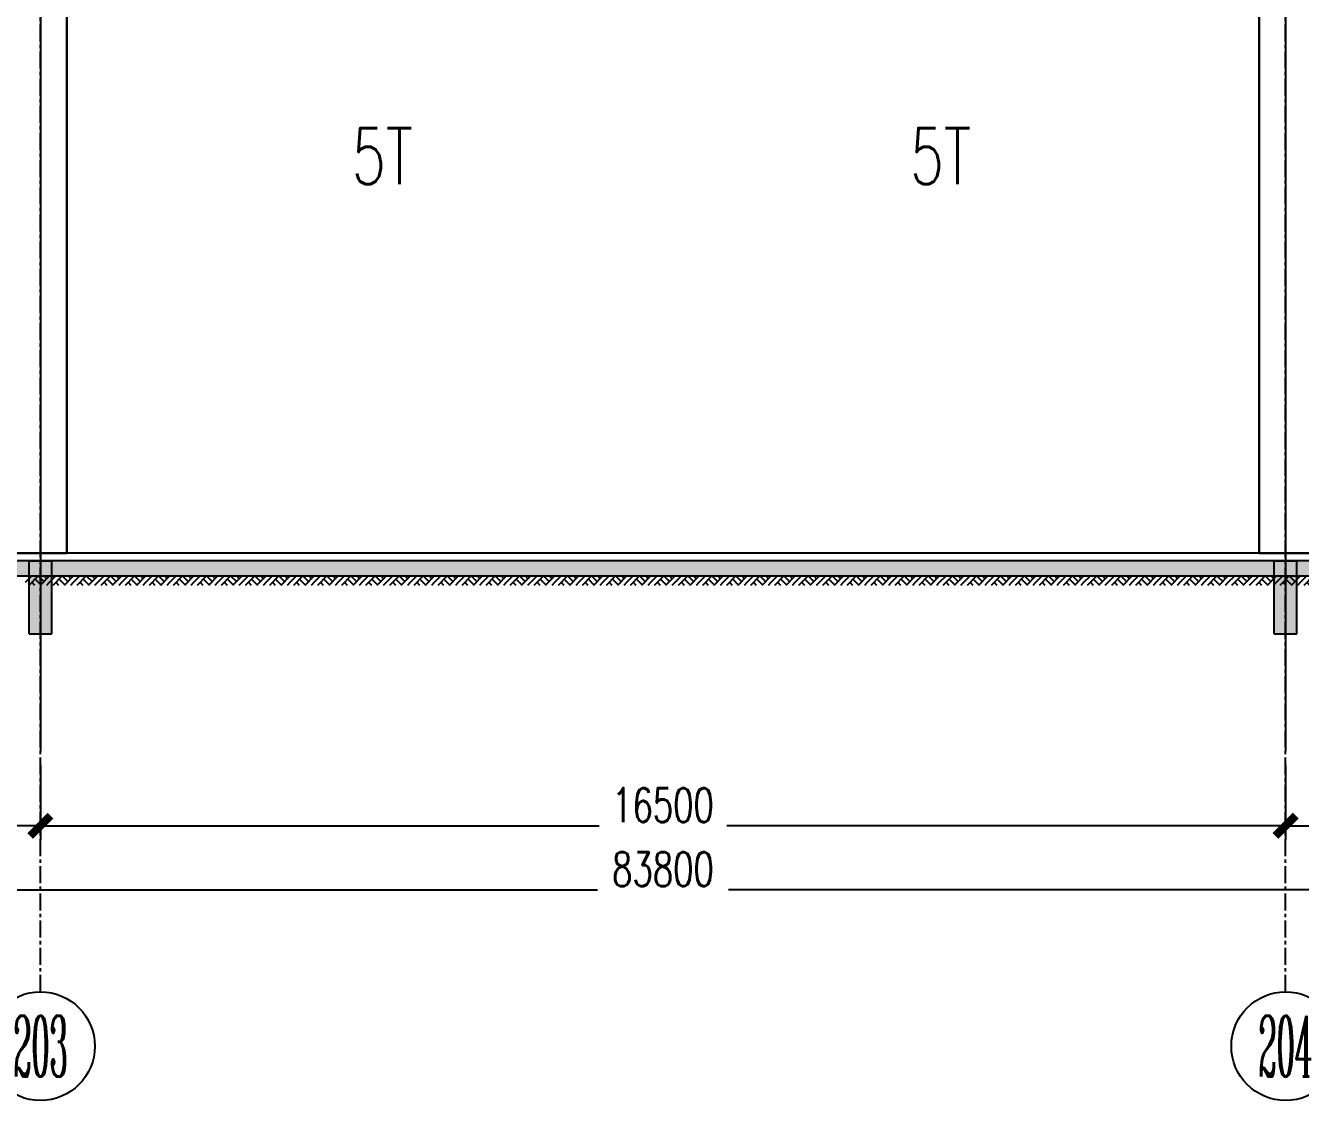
# Model space of a CAD drawing. Extents: x -599358 to 2865263, y -1062760 to 486533.
# Drawn here: x 1011890 to 1028785, y -688097 to -673846 of the extents above; entities that cross this region are included whole.
import ezdxf
from ezdxf.enums import TextEntityAlignment as Align

# ---------------------------------------------------------------- set-up
doc = ezdxf.new("R2010")
doc.units = 0
for name, pattern in [('__DASH', [0.35, 0.25, -0.1]), ('CENTER', [2, 1.25, -0.25, 0.25, -0.25]), ('DOTE', [2.42, 2, -0.2, 0.02, -0.2])]:
    doc.linetypes.add(name, pattern=pattern)
for name, color, linetype in [('3符号', 173, 'Continuous'), ('A-AXIS-DOTE', 14, 'DOTE'), ('A-HATCH-1', 252, 'Continuous'), ('A-LIN-V', 9, 'Continuous'), ('AS-COLN', 6, 'Continuous'), ('AS-WALL', 40, 'Continuous'), ('COLUMN', 9, 'Continuous'), ('DIM', 173, 'Continuous'), ('DOTE', 1, 'CENTER'), ('FHSGH10105-主梁-06', 7, 'Continuous'), ('PUB_HATCH', 8, 'Continuous')]:
    doc.layers.add(name, color=color, linetype=linetype)
doc.styles.add('_TCH_AXIS', font='COMPLEX', dxfattribs={"bigfont": 'GBCBIG'})
doc.styles.add('A-STANDARD', font='SIMPLEX', dxfattribs={"bigfont": 'GBCBIG'})
doc.styles.add('DHTEXT-1', font='romans.shx', dxfattribs={"width": 0.7, "bigfont": 'chinese.shx'})
doc.dimstyles.new('ZN180', dxfattribs={"dimscale": 180, "dimtxt": 2.5, "dimasz": 1.5, "dimexe": 1, "dimexo": 2, "dimgap": 0.9, "dimtad": 1, "dimdec": 0, "dimdsep": 46, "dimtxsty": 'DHTEXT-1', "dimblk": 'ARCHTICK', "dimcen": 2.5, "dimclrd": 173, "dimclre": 173, "dimclrt": 7, "dimazin": 2, "dimtfac": 1, "dimtdec": 0, "dimtix": 1, "dimtmove": 2, "dimatfit": 3, "dimfxl": 0, "dimarcsym": 0})

# ---------------------------------------------------------------- blocks, each defined once
blk = doc.blocks.new('23423wer-M')
at = {"layer": 'A-AXIS-DOTE', "color": 1}
blk.add_line((1667005, 543376), (1667005, 531172), dxfattribs=at)
blk = doc.blocks.new('23423wer')
at = {"layer": 'A-AXIS-DOTE', "color": 1}
blk.add_line((-1667005, 543376), (-1667005, 531172), dxfattribs=at)
blk = doc.blocks.new('55555')
at = {"layer": 'COLUMN'}
for points in [[(-350, 700), (-350, -14200), (350, -14200), (350, 700)], [(16850, 700), (16850, -14200), (16150, -14200), (16150, 700)]]:
    blk.add_lwpolyline(points, close=True, dxfattribs=at)
blk = doc.blocks.new('G$C20E3758E')
at = {"layer": 'FHSGH10105-主梁-06', "color": 3, "linetype": 'Continuous', "style": 'A-STANDARD', "width": 0.705882}
blk.add_text('5T', height=473.2, dxfattribs=at).set_placement((1868, -102))
blk = doc.blocks.new('G$C20E3758E-M')
at = {"layer": 'FHSGH10105-主梁-06', "color": 3, "linetype": 'Continuous', "style": 'A-STANDARD', "width": 0.705882}
blk.add_text('5T', height=473.2, dxfattribs=at).set_placement((-2409, -102))
blk = doc.blocks.new('$LinePat$素土夯实')
at = {"color": 0}
for p, q in [((0, -210), (210, 0)), ((120, -300), (420, 0)), ((420, 0), (608, -188)), ((495, -300), (795, 0)), ((615, 0), (705, -90)), ((210, -210), (300, -300)), ((315, -105), (502, -293)), ((705, -300), (795, -210))]:
    blk.add_line(p, q, dxfattribs=at)
blk = doc.blocks.new('_ArchTick')
at = {"color": 0, "linetype": 'ByBlock', "const_width": 0.4}
blk.add_lwpolyline([(-0.5, -0.5), (0.5, 0.5)], dxfattribs=at)
blk = doc.blocks.new('*D1731')
at = {"layer": 'Defpoints', "color": 0, "ltscale": 1800, "transparency": 16777216}
for p in [(978437, -683669), (1062237, -683669), (1062237, -685305)]:
    blk.add_point(p, dxfattribs=at)
at = {"layer": 'DIM', "color": 173, "linetype": 'ByBlock', "lineweight": -2, "ltscale": 1800, "transparency": 16777216}
for p, q in [((978437, -684029), (978437, -685485)), ((1062237, -684029), (1062237, -685485)), ((978437, -685305), (1019470, -685305)), ((1062237, -685305), (1021204, -685305))]:
    blk.add_line(p, q, dxfattribs=at)
at = {"layer": 'DIM', "color": 173, "lineweight": -2, "ltscale": 1800, "transparency": 16777216, "xscale": 270, "yscale": 270, "zscale": 270, "rotation": 180}
blk.add_blockref('_ArchTick', (978437, -685305), dxfattribs=at)
at = {"layer": 'DIM', "color": 173, "lineweight": -2, "ltscale": 1800, "transparency": 16777216, "xscale": 270, "yscale": 270, "zscale": 270}
blk.add_blockref('_ArchTick', (1062237, -685305), dxfattribs=at)
at = {"layer": 'DIM', "color": 7, "ltscale": 1800, "transparency": 16777216, "insert": (1020337, -685030), "char_height": 450, "attachment_point": 5, "style": 'DHTEXT-1'}
blk.add_mtext('83800', dxfattribs=at)
blk = doc.blocks.new('*D1738')
at = {"layer": 'Defpoints', "color": 0, "ltscale": 1800, "transparency": 16777216}
for p in [(1028587, -683291), (1045087, -683291), (1045087, -684455)]:
    blk.add_point(p, dxfattribs=at)
at = {"layer": 'DIM', "color": 173, "linetype": 'ByBlock', "lineweight": -2, "ltscale": 1800, "transparency": 16777216}
for p, q in [((1028587, -683651), (1028587, -684635)), ((1045087, -683651), (1045087, -684635)), ((1028587, -684455), (1035993, -684455)), ((1045087, -684455), (1037682, -684455))]:
    blk.add_line(p, q, dxfattribs=at)
at = {"layer": 'DIM', "color": 173, "lineweight": -2, "ltscale": 1800, "transparency": 16777216, "xscale": 270, "yscale": 270, "zscale": 270, "rotation": 180}
blk.add_blockref('_ArchTick', (1028587, -684455), dxfattribs=at)
at = {"layer": 'DIM', "color": 173, "lineweight": -2, "ltscale": 1800, "transparency": 16777216, "xscale": 270, "yscale": 270, "zscale": 270}
blk.add_blockref('_ArchTick', (1045087, -684455), dxfattribs=at)
at = {"layer": 'DIM', "color": 7, "ltscale": 1800, "transparency": 16777216, "insert": (1036837, -684180), "char_height": 450, "attachment_point": 5, "style": 'DHTEXT-1'}
blk.add_mtext('16500', dxfattribs=at)
blk = doc.blocks.new('*D1739')
at = {"layer": 'Defpoints', "color": 0, "ltscale": 1800, "transparency": 16777216}
for p in [(1012087, -683291), (1028587, -683291), (1028587, -684455)]:
    blk.add_point(p, dxfattribs=at)
at = {"layer": 'DIM', "color": 173, "linetype": 'ByBlock', "lineweight": -2, "ltscale": 1800, "transparency": 16777216}
for p, q in [((1012087, -683651), (1012087, -684635)), ((1028587, -683651), (1028587, -684635)), ((1012087, -684455), (1019493, -684455)), ((1028587, -684455), (1021182, -684455))]:
    blk.add_line(p, q, dxfattribs=at)
at = {"layer": 'DIM', "color": 173, "lineweight": -2, "ltscale": 1800, "transparency": 16777216, "xscale": 270, "yscale": 270, "zscale": 270, "rotation": 180}
blk.add_blockref('_ArchTick', (1012087, -684455), dxfattribs=at)
at = {"layer": 'DIM', "color": 173, "lineweight": -2, "ltscale": 1800, "transparency": 16777216, "xscale": 270, "yscale": 270, "zscale": 270}
blk.add_blockref('_ArchTick', (1028587, -684455), dxfattribs=at)
at = {"layer": 'DIM', "color": 7, "ltscale": 1800, "transparency": 16777216, "insert": (1020337, -684180), "char_height": 450, "attachment_point": 5, "style": 'DHTEXT-1'}
blk.add_mtext('16500', dxfattribs=at)
blk = doc.blocks.new('*D1740')
at = {"layer": 'Defpoints', "color": 0, "ltscale": 1800, "transparency": 16777216}
for p in [(995587, -683291), (1012087, -683291), (1012087, -684455)]:
    blk.add_point(p, dxfattribs=at)
at = {"layer": 'DIM', "color": 173, "linetype": 'ByBlock', "lineweight": -2, "ltscale": 1800, "transparency": 16777216}
for p, q in [((995587, -683651), (995587, -684635)), ((1012087, -683651), (1012087, -684635)), ((995587, -684455), (1002993, -684455)), ((1012087, -684455), (1004682, -684455))]:
    blk.add_line(p, q, dxfattribs=at)
at = {"layer": 'DIM', "color": 173, "lineweight": -2, "ltscale": 1800, "transparency": 16777216, "xscale": 270, "yscale": 270, "zscale": 270, "rotation": 180}
blk.add_blockref('_ArchTick', (995587, -684455), dxfattribs=at)
at = {"layer": 'DIM', "color": 173, "lineweight": -2, "ltscale": 1800, "transparency": 16777216, "xscale": 270, "yscale": 270, "zscale": 270}
blk.add_blockref('_ArchTick', (1012087, -684455), dxfattribs=at)
at = {"layer": 'DIM', "color": 7, "ltscale": 1800, "transparency": 16777216, "insert": (1003837, -684180), "char_height": 450, "attachment_point": 5, "style": 'DHTEXT-1'}
blk.add_mtext('16500', dxfattribs=at)
blk = doc.blocks.new('卓越-轴号')
blk.add_circle((0, 0), 4)
at = {"color": 0, "style": '_TCH_AXIS', "width": 1.041667, "flags": 8}
blk.add_attdef('A', text='', height=4.48, dxfattribs=at).set_placement((-2, -2.24), (2, -2.24), align=Align.FIT)

msp = doc.modelspace()

# ---------------------------------------------------------------- hatches: boundary and pattern name
at = {"layer": 'A-HATCH-1'}
h = msp.add_hatch(dxfattribs=at)
h.set_pattern_fill('混凝土', color=256, scale=50)
h.set_pattern_definition([(50, (1667273.23, -1247953.24), (358.63009, -31.37607), [37.5, -412.5]), (355, (1667273.23, -1247953.24), (-69.37567, 376.09607), [30, -330]), (100.4514, (1667303.12, -1247955.86), (289.25469, 344.71977), [31.8701, -350.57106]), (46.1842, (1667273.23, -1247853.24), (533.62052, -82.7595), [56.25, -618.75]), (96.6356, (1667317.7, -1247860.14), (467.33135, 487.05894), [47.80514, -525.8565]), (351.1842, (1667273.23, -1247853.24), (467.33097, 487.0593), [45, -495]), (21, (1667323.23, -1247878.24), (298.45353, -201.30945), [37.5, -412.5]), (326, (1667323.23, -1247878.24), (121.65767, 362.57502), [30, -330]), (71.4514, (1667348.1, -1247895), (420.11131, 161.26525), [31.8701, -350.57106]), (37.5, (1667273.23, -1247953.24), (6.079928, 166.446927), [0, -326, 0, -335, 0, -331.25]), (7.5, (1667273.23, -1247953.24), (131.53477, 197.205856), [0, -191, 0, -318.5, 0, -126.25]), (327.5, (1667161.73, -1247953.24), (266.911218, -11.277436), [0, -125, 0, -390, 0, -517.5]), (317.5, (1667111.73, -1247953.24), (291.593085, 50.05249), [0, -162.5, 0, -259, 0, -367.5])])
h.paths.add_polyline_path([(1061937.4, -681143.2), (1061937.4, -680943.2), (978737.4, -680943.2), (978737.4, -681143.2)])
at = {"layer": 'PUB_HATCH'}
for points in [[(1012237.4, -681910.7), (1012237.4, -680943.2), (1011937.4, -680943.2), (1011937.4, -681910.7)], [(1028737.4, -681910.7), (1028737.4, -680943.2), (1028437.4, -680943.2), (1028437.4, -681910.7)]]:
    msp.add_hatch(color=256, dxfattribs=at).paths.add_polyline_path(points)

# ---------------------------------------------------------------- linework, layer by layer
at = {"layer": 'A-AXIS-DOTE', "linetype": '__DASH', "ltscale": 2}
msp.add_line((1070356.7, -680843.2), (970318.1, -680843.2), dxfattribs=at)
at = {"layer": 'AS-COLN'}
for p, q in [((1011937.4, -681910.7), (1011937.4, -680943.2)), ((1011937.4, -680943.2), (1012237.4, -680943.2)), ((1012237.4, -681910.7), (1012237.4, -680943.2)), ((1028437.4, -681910.7), (1028437.4, -680943.2)), ((1028437.4, -680943.2), (1028737.4, -680943.2)), ((1028737.4, -681910.7), (1028737.4, -680943.2)), ((1011937.4, -681910.7), (1012237.4, -681910.7)), ((1028437.4, -681910.7), (1028737.4, -681910.7))]:
    msp.add_line(p, q, dxfattribs=at)
msp.add_lwpolyline([(1061937.4, -681143.2), (1061937.4, -680943.2), (978737.4, -680943.2), (978737.4, -681143.2)], close=True, dxfattribs=at)
at = {"layer": 'AS-WALL'}
msp.add_lwpolyline([(1062237.4, -680943.2), (1062237.4, -680843.2), (978787.4, -680843.2)], dxfattribs=at)
at = {"layer": 'DOTE', "ltscale": 180}
for p, q in [((1012087.4, -686656.8), (1012087.4, -659595.6)), ((1028587.4, -686656.8), (1028587.4, -659595.6))]:
    msp.add_line(p, q, dxfattribs=at)

# ---------------------------------------------------------------- block references
at = {"xscale": 1.35874988235309, "yscale": 1.35874988235309, "zscale": 1.35874988235309}
for name, p in [('23423wer', (3277130.5, -1405197.5)), ('23423wer-M', (-1252955.7, -1405197.5)), ('23423wer', (3293630.5, -1405197.5)), ('23423wer-M', (-1236455.7, -1405197.5))]:
    msp.add_blockref(name, p, dxfattribs=at)
at = {"layer": '3符号', "color": 7}
ref = msp.add_blockref('卓越-轴号', (1012088.5, -687376.8), dxfattribs=dict(at, xscale=180, yscale=180, zscale=180))
ref.add_attrib('A', '203', dxfattribs={"layer": '0', "color": 0, "height": 806.4, "style": '_TCH_AXIS', "width": 0.347222}).set_placement((1011728.5, -687780), (1012448.5, -687780), align=Align.FIT)
ref = msp.add_blockref('卓越-轴号', (1028588.5, -687376.8), dxfattribs=dict(at, xscale=180, yscale=180, zscale=180))
ref.add_attrib('A', '204', dxfattribs={"layer": '0', "color": 0, "height": 806.4, "style": '_TCH_AXIS', "width": 0.334821}).set_placement((1028228.5, -687780), (1028948.5, -687780), align=Align.FIT)
at = {"layer": 'A-HATCH-1', "xscale": 0.400973517437254, "yscale": 0.4, "zscale": 0.4}
for p in [(1011889.9, -681143.2), (1012208.6, -681143.2), (1012527.4, -681143.2), (1012846.2, -681143.2), (1013165, -681143.2), (1013483.7, -681143.2), (1013802.5, -681143.2), (1014121.3, -681143.2), (1014440.1, -681143.2), (1014758.8, -681143.2), (1015077.6, -681143.2), (1015396.4, -681143.2), (1015715.2, -681143.2), (1016033.9, -681143.2), (1016352.7, -681143.2), (1016671.5, -681143.2), (1016990.3, -681143.2), (1017309, -681143.2), (1017627.8, -681143.2), (1017946.6, -681143.2), (1018265.3, -681143.2), (1018584.1, -681143.2), (1018902.9, -681143.2), (1019221.7, -681143.2), (1019540.4, -681143.2), (1019859.2, -681143.2), (1020178, -681143.2), (1020496.8, -681143.2), (1020815.5, -681143.2), (1021134.3, -681143.2), (1021453.1, -681143.2), (1021771.9, -681143.2), (1022090.6, -681143.2), (1022409.4, -681143.2), (1022728.2, -681143.2), (1023047, -681143.2), (1023365.7, -681143.2), (1023684.5, -681143.2), (1024003.3, -681143.2), (1024322.1, -681143.2), (1024640.8, -681143.2), (1024959.6, -681143.2), (1025278.4, -681143.2), (1025597.1, -681143.2), (1025915.9, -681143.2), (1026234.7, -681143.2), (1026553.5, -681143.2), (1026872.2, -681143.2), (1027191, -681143.2), (1027509.8, -681143.2), (1027828.6, -681143.2), (1028147.3, -681143.2), (1028466.1, -681143.2), (1028784.9, -681143.2)]:
    msp.add_blockref('$LinePat$素土夯实', p, dxfattribs=at)
at = {"layer": 'A-LIN-V'}
for p in [(995587.4, -666643.2), (1012087.4, -666643.2), (1028587.4, -666643.2)]:
    msp.add_blockref('55555', p, dxfattribs=at)
at = {"layer": 'A-LIN-V', "xscale": 1.571585729816195, "yscale": 1.571585729816195, "zscale": 1.571585729816195}
for name, p in [('G$C20E3758E-M', (1020000.1, -675788.6)), ('G$C20E3758E', (1020674.6, -675788.6))]:
    msp.add_blockref(name, p, dxfattribs=at)

# ---------------------------------------------------------------- dimensions: what is measured, and where the dimension line sits
at = {"layer": 'DIM', "ltscale": 1800}
for base, p1, p2, picture, middle in [((1012087.4, -684455.1), (995587.4, -683290.7), (1012087.4, -683290.7), '*D1740', (1003837.4, -684180.1)), ((1028587.4, -684455.1), (1012087.4, -683290.7), (1028587.4, -683290.7), '*D1739', (1020337.4, -684180.1)), ((1045087.4, -684455.1), (1028587.4, -683290.7), (1045087.4, -683290.7), '*D1738', (1036837.4, -684180.1)), ((1062237.4, -685305.1), (978437.4, -683668.7), (1062237.4, -683668.7), '*D1731', (1020337.4, -685030.1))]:
    dim = msp.add_linear_dim(base=base, p1=p1, p2=p2, angle=360, dimstyle='ZN180', dxfattribs=at)
    dim.commit()
    dim.dimension.update_dxf_attribs({"geometry": picture, "text_midpoint": middle, "dimtype": 161})

doc.saveas('drawing.dxf')
